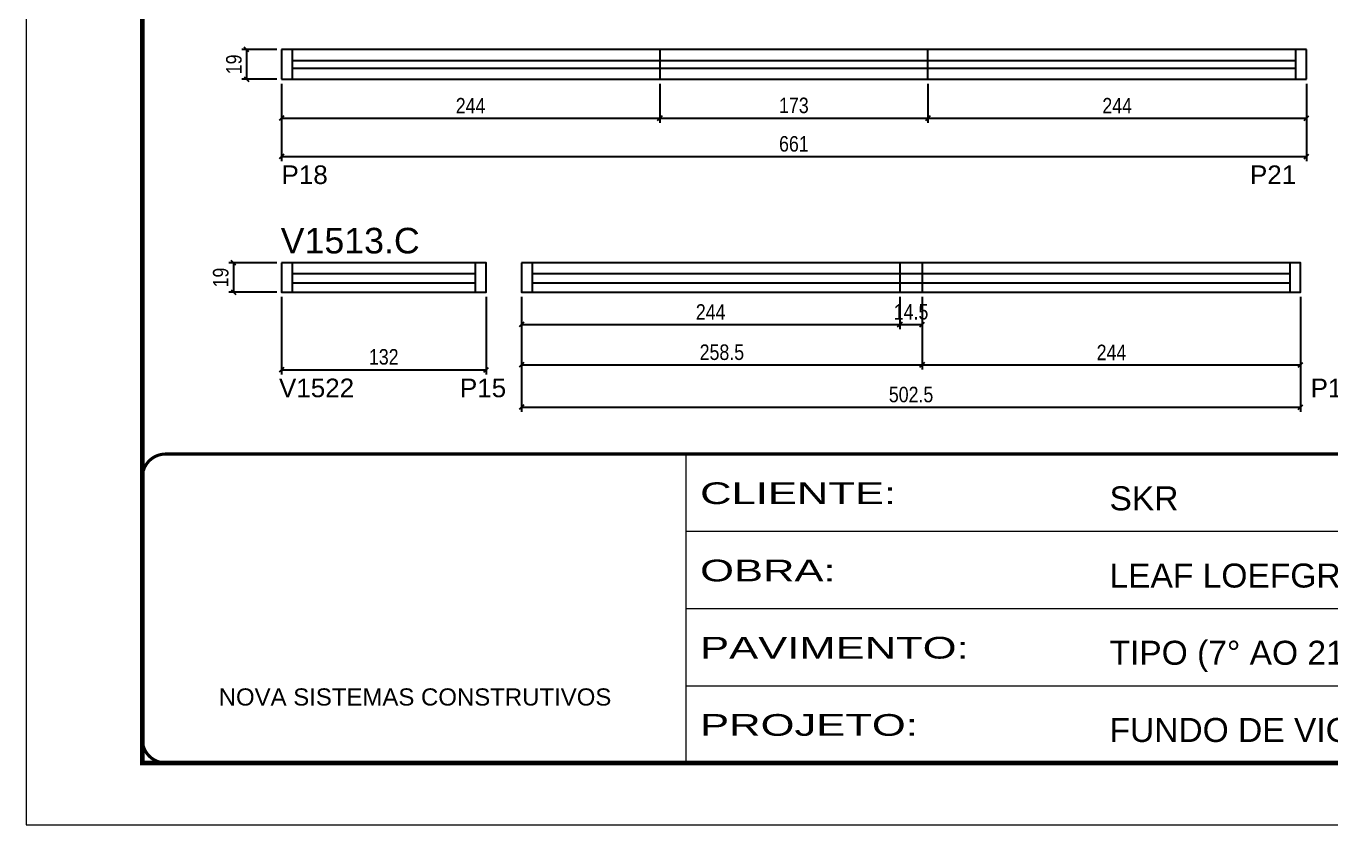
# Model space of a CAD drawing. Extents: x 1959 to 8212, y 239 to 4735.
# Drawn here: x 6727 to 7569, y 2537 to 3052 of the extents above; entities that cross this region are included whole.
import ezdxf

# ---------------------------------------------------------------- set-up
doc = ezdxf.new("R2010")
doc.units = 0
doc.linetypes.add('CONTINUO', pattern=[0])
doc.linetypes.add('DASHED', pattern=[0.75, 0.5, -0.25])
for name, color, linetype in [('5', 5, 'Continuous'), ('COTA', 241, 'Continuous'), ('NOMENCLATURA', 7, 'Continuous'), ('Painéis', 200, 'Continuous'), ('SARR_2.2x7', 40, 'Continuous')]:
    doc.layers.add(name, color=color, linetype=linetype)
doc.layers.add('Folhas', color=255, linetype='Continuous', lineweight=9)
doc.layers.add('SARRAFO DE PRESSAO', color=251, linetype='DASHED', lineweight=9)
doc.styles.add('ARIAL', font='arial.ttf')
doc.styles.add('COTA TECNICA', font='techl___.ttf', dxfattribs={"height": 10})
doc.styles.add('COTA TECNICA-50', font='techl___.ttf', dxfattribs={"height": 10})
doc.styles.get("Standard").update_dxf_attribs({"font": 'arial.ttf'})
doc.styles.add('Tecnologia', font='')
doc.styles.get('Tecnologia').set_extended_font_data('Forgotten Futurist')
doc.dimstyles.new('COTA PAINEL-50', dxfattribs={"dimtxt": 10, "dimasz": 3, "dimexe": 3, "dimexo": 3, "dimgap": 3, "dimtad": 1, "dimdec": 1, "dimzin": 12, "dimdsep": 46, "dimtxsty": 'COTA TECNICA-50', "dimblk1": 'OBLIQUE', "dimblk2": 'OBLIQUE', "dimsah": 1, "dimcen": 0.9, "dimclrd": 4, "dimclre": 4, "dimclrt": 240, "dimadec": 1, "dimazin": 3, "dimtfac": 1, "dimtdec": 1, "dimtmove": 0, "dimatfit": 3, "dimfxl": 1, "dimtolj": 1, "dimtzin": 12, "dimarcsym": 0})
doc.dimstyles.new('PAINEL', dxfattribs={"dimtxt": 10, "dimasz": 3, "dimexe": 3, "dimexo": 3, "dimgap": 3, "dimtad": 1, "dimdec": 1, "dimzin": 12, "dimdsep": 46, "dimtxsty": 'COTA TECNICA', "dimblk1": 'OBLIQUE', "dimblk2": 'OBLIQUE', "dimsah": 1, "dimcen": 0.9, "dimclrd": 4, "dimclre": 4, "dimclrt": 240, "dimadec": 1, "dimazin": 3, "dimtfac": 1, "dimtdec": 1, "dimtmove": 0, "dimatfit": 3, "dimfxl": 1, "dimtolj": 1, "dimtzin": 12, "dimarcsym": 0})

# ---------------------------------------------------------------- blocks, each defined once
blk = doc.blocks.new('9999999999')
at = {"color": 30, "linetype": 'CONTINUO'}
for p, q in [((98564.56, 34230.21), (98564.56, 34429.45)), ((98564.56, 34379.64), (99583.98, 34379.64)), ((98564.56, 34329.83), (99487.98, 34329.83)), ((98564.56, 34280.02), (99487.98, 34280.02))]:
    blk.add_line(p, q, dxfattribs=at)
at = {"color": 30, "linetype": 'CONTINUO', "const_width": 2}
blk.add_lwpolyline([(99583.98, 34230.21), (99583.98, 34414.45, 0.414214), (99568.98, 34429.45), (98228.98, 34429.45, 0.414214), (98213.98, 34414.45), (98213.98, 34245.21, 0.414214), (98228.98, 34230.21), (99583.98, 34230.21)], format="xyb", dxfattribs=at)
at = {"layer": 'Folhas'}
blk.add_lwpolyline([(98138.98, 34190.21), (99623.98, 34190.21), (99623.98, 35240.21), (98138.98, 35240.21)], close=True, dxfattribs=at)
at = {"layer": 'Folhas', "color": 30, "const_width": 3}
blk.add_lwpolyline([(98213.98, 34230.21), (99583.98, 34230.21), (99583.98, 35200.21), (98213.98, 35200.21)], close=True, dxfattribs=at)
at = {"color": 7, "linetype": 'Continuous', "ltscale": 5, "style": 'ARIAL'}
for s, height, p in [('SKR', 15.483, (98837.68, 34393.13)), ('LEAF LOEFGREN', 15.4829, (98837.68, 34343.32)), ('TIPO (7° AO 21° PAVIMENTO)', 15.4829, (98837.68, 34293.51)), ('NOVA SISTEMAS CONSTRUTIVOS', 11.0592, (98263.19, 34267.21)), ('FUNDO DE VIGAS', 15.4829, (98837.68, 34243.7))]:
    blk.add_text(s, height=height, dxfattribs=at).set_placement(p)
at = {"layer": 'Folhas', "color": 7, "style": 'Tecnologia', "width": 1.5}
for s, p in [('CLIENTE:', (98573.65, 34397.17)), ('OBRA:', (98573.65, 34347.31)), ('PAVIMENTO:', (98573.65, 34297.5)), ('PROJETO:', (98573.65, 34247.69))]:
    blk.add_text(s, height=14, dxfattribs=at).set_placement(p)
blk = doc.blocks.new('_Oblique')
at = {"color": 0, "linetype": 'ByBlock', "lineweight": -2}
blk.add_line((-0.5, -0.5), (0.5, 0.5), dxfattribs=at)
blk = doc.blocks.new('*D448')
at = {"layer": 'COTA', "color": 4, "linetype": 'ByBlock', "lineweight": -2, "transparency": 16777216}
for p, q in [((6891.91, 3014.75), (6891.91, 2964.8)), ((7552.91, 3014.75), (7552.91, 2964.8)), ((6891.91, 2967.8), (7552.91, 2967.8))]:
    blk.add_line(p, q, dxfattribs=at)
at = {"layer": 'Defpoints', "color": 0, "linetype": 'ByBlock', "transparency": 16777216}
for p in [(6891.91, 3017.75), (7552.91, 3017.75), (7552.91, 2967.8)]:
    blk.add_point(p, dxfattribs=at)
at = {"layer": 'COTA', "color": 4, "linetype": 'ByBlock', "lineweight": -2, "transparency": 16777216, "xscale": 3, "yscale": 3, "zscale": 3, "rotation": 180}
blk.add_blockref('_Oblique', (6891.91, 2967.8), dxfattribs=at)
at = {"layer": 'COTA', "color": 4, "linetype": 'ByBlock', "lineweight": -2, "transparency": 16777216, "xscale": 3, "yscale": 3, "zscale": 3}
blk.add_blockref('_Oblique', (7552.91, 2967.8), dxfattribs=at)
at = {"layer": 'COTA', "color": 240, "linetype": 'ByBlock', "transparency": 16777216, "insert": (7222.41, 2975.91), "char_height": 10, "attachment_point": 5, "style": 'COTA TECNICA-50'}
blk.add_mtext('\\A1;661', dxfattribs=at)
blk = doc.blocks.new('*D449')
at = {"layer": 'COTA', "color": 4, "lineweight": -2, "transparency": 16777216}
for p, q in [((6888.91, 3036.75), (6866.41, 3036.75)), ((6869.41, 3036.75), (6869.41, 3017.75)), ((6888.91, 3017.75), (6866.41, 3017.75))]:
    blk.add_line(p, q, dxfattribs=at)
at = {"layer": 'Defpoints', "color": 0, "transparency": 16777216}
for p in [(6891.91, 3036.75), (6869.41, 3017.75), (6891.91, 3017.75)]:
    blk.add_point(p, dxfattribs=at)
at = {"layer": 'COTA', "color": 4, "lineweight": -2, "transparency": 16777216, "xscale": 3, "yscale": 3, "zscale": 3}
for p, rotation in [((6869.41, 3036.75), 90), ((6869.41, 3017.75), 270)]:
    blk.add_blockref('_Oblique', p, dxfattribs=dict(at, rotation=rotation))
at = {"layer": 'COTA', "color": 240, "transparency": 16777216, "insert": (6861.32, 3027.25), "char_height": 10, "attachment_point": 5, "rotation": 90, "style": 'COTA TECNICA'}
blk.add_mtext('\\A1;19', dxfattribs=at)
blk = doc.blocks.new('*D450')
at = {"layer": 'COTA', "color": 4, "lineweight": -2, "transparency": 16777216}
for p, q in [((6891.91, 3014.75), (6891.91, 2989.5)), ((7135.91, 3014.75), (7135.91, 2989.5)), ((6891.91, 2992.5), (7135.91, 2992.5))]:
    blk.add_line(p, q, dxfattribs=at)
at = {"layer": 'Defpoints', "color": 0, "transparency": 16777216}
for p in [(6891.91, 3017.75), (7135.91, 3017.75), (7135.91, 2992.5)]:
    blk.add_point(p, dxfattribs=at)
at = {"layer": 'COTA', "color": 4, "lineweight": -2, "transparency": 16777216, "xscale": 3, "yscale": 3, "zscale": 3, "rotation": 180}
blk.add_blockref('_Oblique', (6891.91, 2992.5), dxfattribs=at)
at = {"layer": 'COTA', "color": 4, "lineweight": -2, "transparency": 16777216, "xscale": 3, "yscale": 3, "zscale": 3}
blk.add_blockref('_Oblique', (7135.91, 2992.5), dxfattribs=at)
at = {"layer": 'COTA', "color": 240, "transparency": 16777216, "insert": (7013.91, 3000.58), "char_height": 10, "attachment_point": 5, "style": 'COTA TECNICA'}
blk.add_mtext('\\A1;244', dxfattribs=at)
blk = doc.blocks.new('*D451')
at = {"layer": 'COTA', "color": 4, "lineweight": -2, "transparency": 16777216}
for p, q in [((7135.91, 3014.75), (7135.91, 2989.5)), ((7308.91, 3014.75), (7308.91, 2989.5)), ((7135.91, 2992.5), (7308.91, 2992.5))]:
    blk.add_line(p, q, dxfattribs=at)
at = {"layer": 'Defpoints', "color": 0, "transparency": 16777216}
for p in [(7135.91, 3017.75), (7308.91, 3017.75), (7308.91, 2992.5)]:
    blk.add_point(p, dxfattribs=at)
at = {"layer": 'COTA', "color": 4, "lineweight": -2, "transparency": 16777216, "xscale": 3, "yscale": 3, "zscale": 3, "rotation": 180}
blk.add_blockref('_Oblique', (7135.91, 2992.5), dxfattribs=at)
at = {"layer": 'COTA', "color": 4, "lineweight": -2, "transparency": 16777216, "xscale": 3, "yscale": 3, "zscale": 3}
blk.add_blockref('_Oblique', (7308.91, 2992.5), dxfattribs=at)
at = {"layer": 'COTA', "color": 240, "transparency": 16777216, "insert": (7222.41, 3000.72), "char_height": 10, "attachment_point": 5, "style": 'COTA TECNICA'}
blk.add_mtext('\\A1;173', dxfattribs=at)
blk = doc.blocks.new('*D452')
at = {"layer": 'COTA', "color": 4, "lineweight": -2, "transparency": 16777216}
for p, q in [((7308.91, 3014.75), (7308.91, 2989.5)), ((7552.91, 3014.75), (7552.91, 2989.5)), ((7308.91, 2992.5), (7552.91, 2992.5))]:
    blk.add_line(p, q, dxfattribs=at)
at = {"layer": 'Defpoints', "color": 0, "transparency": 16777216}
for p in [(7308.91, 3017.75), (7552.91, 3017.75), (7552.91, 2992.5)]:
    blk.add_point(p, dxfattribs=at)
at = {"layer": 'COTA', "color": 4, "lineweight": -2, "transparency": 16777216, "xscale": 3, "yscale": 3, "zscale": 3, "rotation": 180}
blk.add_blockref('_Oblique', (7308.91, 2992.5), dxfattribs=at)
at = {"layer": 'COTA', "color": 4, "lineweight": -2, "transparency": 16777216, "xscale": 3, "yscale": 3, "zscale": 3}
blk.add_blockref('_Oblique', (7552.91, 2992.5), dxfattribs=at)
at = {"layer": 'COTA', "color": 240, "transparency": 16777216, "insert": (7430.91, 3000.58), "char_height": 10, "attachment_point": 5, "style": 'COTA TECNICA'}
blk.add_mtext('\\A1;244', dxfattribs=at)
blk = doc.blocks.new('*D467')
at = {"layer": 'COTA', "color": 4, "linetype": 'ByBlock', "lineweight": -2, "transparency": 16777216}
for p, q in [((6891.91, 2877.23), (6891.91, 2827.28)), ((7023.91, 2877.23), (7023.91, 2827.28)), ((6891.91, 2830.28), (7023.91, 2830.28))]:
    blk.add_line(p, q, dxfattribs=at)
at = {"layer": 'Defpoints', "color": 0, "linetype": 'ByBlock', "transparency": 16777216}
for p in [(6891.91, 2880.23), (7023.91, 2880.23), (7023.91, 2830.28)]:
    blk.add_point(p, dxfattribs=at)
at = {"layer": 'COTA', "color": 4, "linetype": 'ByBlock', "lineweight": -2, "transparency": 16777216, "xscale": 3, "yscale": 3, "zscale": 3, "rotation": 180}
blk.add_blockref('_Oblique', (6891.91, 2830.28), dxfattribs=at)
at = {"layer": 'COTA', "color": 4, "linetype": 'ByBlock', "lineweight": -2, "transparency": 16777216, "xscale": 3, "yscale": 3, "zscale": 3}
blk.add_blockref('_Oblique', (7023.91, 2830.28), dxfattribs=at)
at = {"layer": 'COTA', "color": 240, "linetype": 'ByBlock', "transparency": 16777216, "insert": (6957.91, 2838.5), "char_height": 10, "attachment_point": 5, "style": 'COTA TECNICA-50'}
blk.add_mtext('\\A1;132', dxfattribs=at)
blk = doc.blocks.new('*D468')
at = {"layer": 'COTA', "color": 4, "lineweight": -2, "transparency": 16777216}
for p, q in [((6888.91, 2899.23), (6857.93, 2899.23)), ((6860.93, 2899.23), (6860.93, 2880.23)), ((6888.91, 2880.23), (6857.93, 2880.23))]:
    blk.add_line(p, q, dxfattribs=at)
at = {"layer": 'Defpoints', "color": 0, "transparency": 16777216}
for p in [(6891.91, 2899.23), (6860.93, 2880.23), (6891.91, 2880.23)]:
    blk.add_point(p, dxfattribs=at)
at = {"layer": 'COTA', "color": 4, "lineweight": -2, "transparency": 16777216, "xscale": 3, "yscale": 3, "zscale": 3}
for p, rotation in [((6860.93, 2899.23), 90), ((6860.93, 2880.23), 270)]:
    blk.add_blockref('_Oblique', p, dxfattribs=dict(at, rotation=rotation))
at = {"layer": 'COTA', "color": 240, "transparency": 16777216, "insert": (6852.84, 2889.73), "char_height": 10, "attachment_point": 5, "rotation": 90, "style": 'COTA TECNICA'}
blk.add_mtext('\\A1;19', dxfattribs=at)
blk = doc.blocks.new('*D469')
at = {"layer": 'COTA', "color": 4, "linetype": 'ByBlock', "lineweight": -2, "transparency": 16777216}
for p, q in [((7046.74, 2877.23), (7046.74, 2803.09)), ((7549.24, 2877.23), (7549.24, 2803.09)), ((7046.74, 2806.09), (7549.24, 2806.09))]:
    blk.add_line(p, q, dxfattribs=at)
at = {"layer": 'Defpoints', "color": 0, "linetype": 'ByBlock', "transparency": 16777216}
for p in [(7046.74, 2880.23), (7549.24, 2880.23), (7549.24, 2806.09)]:
    blk.add_point(p, dxfattribs=at)
at = {"layer": 'COTA', "color": 4, "linetype": 'ByBlock', "lineweight": -2, "transparency": 16777216, "xscale": 3, "yscale": 3, "zscale": 3, "rotation": 180}
blk.add_blockref('_Oblique', (7046.74, 2806.09), dxfattribs=at)
at = {"layer": 'COTA', "color": 4, "linetype": 'ByBlock', "lineweight": -2, "transparency": 16777216, "xscale": 3, "yscale": 3, "zscale": 3}
blk.add_blockref('_Oblique', (7549.24, 2806.09), dxfattribs=at)
at = {"layer": 'COTA', "color": 240, "linetype": 'ByBlock', "transparency": 16777216, "insert": (7297.99, 2814.2), "char_height": 10, "attachment_point": 5, "style": 'COTA TECNICA-50'}
blk.add_mtext('\\A1;502.5', dxfattribs=at)
blk = doc.blocks.new('*D470')
at = {"layer": 'COTA', "color": 4, "lineweight": -2, "transparency": 16777216}
for p, q in [((7046.74, 2877.23), (7046.74, 2830.36)), ((7305.24, 2877.23), (7305.24, 2830.36)), ((7046.74, 2833.36), (7305.24, 2833.36))]:
    blk.add_line(p, q, dxfattribs=at)
at = {"layer": 'Defpoints', "color": 0, "transparency": 16777216}
for p in [(7046.74, 2880.23), (7305.24, 2880.23), (7305.24, 2833.36)]:
    blk.add_point(p, dxfattribs=at)
at = {"layer": 'COTA', "color": 4, "lineweight": -2, "transparency": 16777216, "xscale": 3, "yscale": 3, "zscale": 3, "rotation": 180}
blk.add_blockref('_Oblique', (7046.74, 2833.36), dxfattribs=at)
at = {"layer": 'COTA', "color": 4, "lineweight": -2, "transparency": 16777216, "xscale": 3, "yscale": 3, "zscale": 3}
blk.add_blockref('_Oblique', (7305.24, 2833.36), dxfattribs=at)
at = {"layer": 'COTA', "color": 240, "transparency": 16777216, "insert": (7175.99, 2841.49), "char_height": 10, "attachment_point": 5, "style": 'COTA TECNICA'}
blk.add_mtext('\\A1;258.5', dxfattribs=at)
blk = doc.blocks.new('*D471')
at = {"layer": 'COTA', "color": 4, "lineweight": -2, "transparency": 16777216}
for p, q in [((7305.24, 2877.23), (7305.24, 2830.36)), ((7549.24, 2877.23), (7549.24, 2830.36)), ((7305.24, 2833.36), (7549.24, 2833.36))]:
    blk.add_line(p, q, dxfattribs=at)
at = {"layer": 'Defpoints', "color": 0, "transparency": 16777216}
for p in [(7305.24, 2880.23), (7549.24, 2880.23), (7549.24, 2833.36)]:
    blk.add_point(p, dxfattribs=at)
at = {"layer": 'COTA', "color": 4, "lineweight": -2, "transparency": 16777216, "xscale": 3, "yscale": 3, "zscale": 3, "rotation": 180}
blk.add_blockref('_Oblique', (7305.24, 2833.36), dxfattribs=at)
at = {"layer": 'COTA', "color": 4, "lineweight": -2, "transparency": 16777216, "xscale": 3, "yscale": 3, "zscale": 3}
blk.add_blockref('_Oblique', (7549.24, 2833.36), dxfattribs=at)
at = {"layer": 'COTA', "color": 240, "transparency": 16777216, "insert": (7427.24, 2841.43), "char_height": 10, "attachment_point": 5, "style": 'COTA TECNICA'}
blk.add_mtext('\\A1;244', dxfattribs=at)
blk = doc.blocks.new('*D472')
at = {"layer": 'COTA', "color": 4, "lineweight": -2, "transparency": 16777216}
for p, q in [((7046.74, 2877.23), (7046.74, 2856.44)), ((7290.74, 2877.23), (7290.74, 2856.44)), ((7046.74, 2859.44), (7290.74, 2859.44))]:
    blk.add_line(p, q, dxfattribs=at)
at = {"layer": 'Defpoints', "color": 0, "transparency": 16777216}
for p in [(7046.74, 2880.23), (7290.74, 2880.23), (7290.74, 2859.44)]:
    blk.add_point(p, dxfattribs=at)
at = {"layer": 'COTA', "color": 4, "lineweight": -2, "transparency": 16777216, "xscale": 3, "yscale": 3, "zscale": 3, "rotation": 180}
blk.add_blockref('_Oblique', (7046.74, 2859.44), dxfattribs=at)
at = {"layer": 'COTA', "color": 4, "lineweight": -2, "transparency": 16777216, "xscale": 3, "yscale": 3, "zscale": 3}
blk.add_blockref('_Oblique', (7290.74, 2859.44), dxfattribs=at)
at = {"layer": 'COTA', "color": 240, "transparency": 16777216, "insert": (7168.74, 2867.52), "char_height": 10, "attachment_point": 5, "style": 'COTA TECNICA'}
blk.add_mtext('\\A1;244', dxfattribs=at)
blk = doc.blocks.new('*D466')
at = {"layer": 'COTA', "color": 4, "lineweight": -2, "transparency": 16777216}
for p, q in [((7290.74, 2877.23), (7290.74, 2856.44)), ((7305.24, 2877.23), (7305.24, 2856.44)), ((7290.74, 2859.44), (7305.24, 2859.44))]:
    blk.add_line(p, q, dxfattribs=at)
at = {"layer": 'Defpoints', "color": 0, "transparency": 16777216}
for p in [(7290.74, 2880.23), (7305.24, 2880.23), (7305.24, 2859.44)]:
    blk.add_point(p, dxfattribs=at)
at = {"layer": 'COTA', "color": 4, "lineweight": -2, "transparency": 16777216, "xscale": 3, "yscale": 3, "zscale": 3, "rotation": 180}
blk.add_blockref('_Oblique', (7290.74, 2859.44), dxfattribs=at)
at = {"layer": 'COTA', "color": 4, "lineweight": -2, "transparency": 16777216, "xscale": 3, "yscale": 3, "zscale": 3}
blk.add_blockref('_Oblique', (7305.24, 2859.44), dxfattribs=at)
at = {"layer": 'COTA', "color": 240, "transparency": 16777216, "insert": (7297.99, 2867.55), "char_height": 10, "attachment_point": 5, "style": 'COTA TECNICA'}
blk.add_mtext('\\A1;14.5', dxfattribs=at)

msp = doc.modelspace()

# ---------------------------------------------------------------- linework, layer by layer
at = {"layer": 'Painéis', "linetype": 'ByBlock'}
for p, q in [((6891.91, 3036.75), (6891.91, 3017.75)), ((7552.91, 3036.75), (6891.91, 3036.75)), ((7135.91, 3036.75), (7135.91, 3017.75)), ((7308.91, 3017.75), (7308.91, 3036.75)), ((7552.91, 3017.75), (7552.91, 3036.75)), ((6891.91, 3017.75), (7552.91, 3017.75)), ((7290.74, 2899.23), (7290.74, 2880.23)), ((7305.24, 2899.23), (7305.24, 2880.23))]:
    msp.add_line(p, q, dxfattribs=at)
for points in [[(6891.91, 2899.23), (6891.91, 2880.23), (7023.91, 2880.23), (7023.91, 2899.23)], [(7046.74, 2899.23), (7046.74, 2880.23), (7549.24, 2880.23), (7549.24, 2899.23)]]:
    msp.add_lwpolyline(points, close=True, dxfattribs=at)
at = {"layer": 'SARR_2.2x7', "linetype": 'Continuous'}
for p, q in [((6898.91, 3036.75), (6898.91, 3017.75)), ((6898.91, 3029.75), (7135.91, 3029.75)), ((7135.91, 3029.75), (7308.91, 3029.75)), ((7308.91, 3029.75), (7545.91, 3029.75)), ((7545.91, 3036.75), (7545.91, 3017.75)), ((6898.91, 3024.75), (7135.91, 3024.75)), ((7135.91, 3024.75), (7308.91, 3024.75)), ((7308.91, 3024.75), (7545.91, 3024.75)), ((6898.91, 2899.23), (6898.91, 2880.23)), ((7016.91, 2899.23), (7016.91, 2880.23)), ((7053.74, 2899.23), (7053.74, 2880.23)), ((7542.24, 2899.23), (7542.24, 2880.23)), ((6898.91, 2892.23), (7016.91, 2892.23)), ((7053.74, 2892.23), (7305.24, 2892.23)), ((7305.24, 2892.23), (7542.24, 2892.23)), ((6898.91, 2886.23), (7016.91, 2886.23)), ((7053.74, 2886.23), (7305.24, 2886.23)), ((7305.24, 2886.23), (7542.24, 2886.23))]:
    msp.add_line(p, q, dxfattribs=at)

# ---------------------------------------------------------------- block references
at = {"layer": 'SARRAFO DE PRESSAO', "color": 6, "linetype": 'ByBlock'}
msp.add_blockref('9999999999', (-91411.71, -31653.56), dxfattribs=at)

# ---------------------------------------------------------------- texts
at = {"layer": '5', "linetype": 'Continuous'}
for s, rotation, p in [('P18', 0.00004, (6891.99, 2950.05)), ('P21', 0.00004, (7516.54, 2950.05)), ('V1522', 359.99996, (6890.36, 2812.53)), ('P15', 359.99996, (7007.05, 2812.53)), ('P16', 359.99996, (7555.66, 2812.53))]:
    msp.add_text(s, height=12, rotation=rotation, dxfattribs=at).set_placement(p)
at = {"layer": 'NOMENCLATURA', "linetype": 'Continuous'}
msp.add_text('V1513.C', height=16.5, dxfattribs=at).set_placement((6891.44, 2905.29))

# ---------------------------------------------------------------- dimensions: what is measured, and where the dimension line sits
at = {"layer": 'COTA'}
for base, p1, p2, picture, middle in [((6869.41, 3017.75), (6891.91, 3036.75), (6891.91, 3017.75), '*D449', (6861.32, 3027.25)), ((6860.93, 2880.23), (6891.91, 2899.23), (6891.91, 2880.23), '*D468', (6852.84, 2889.73))]:
    dim = msp.add_linear_dim(base=base, p1=p1, p2=p2, angle=90, dimstyle='PAINEL', dxfattribs=at)
    dim.commit()
    dim.dimension.update_dxf_attribs({"geometry": picture, "text_midpoint": middle})
at = {"layer": 'COTA', "color": 1, "linetype": 'ByBlock'}
for base, p1, p2, picture, middle in [((7552.91, 2967.8), (6891.91, 3017.75), (7552.91, 3017.75), '*D448', (7222.41, 2975.91)), ((7023.91, 2830.28), (6891.91, 2880.23), (7023.91, 2880.23), '*D467', (6957.91, 2838.5)), ((7549.24, 2806.09), (7046.74, 2880.23), (7549.24, 2880.23), '*D469', (7297.99, 2814.2))]:
    dim = msp.add_linear_dim(base=base, p1=p1, p2=p2, dimstyle='COTA PAINEL-50', override={"dimarcsym": 1}, dxfattribs=at)
    dim.commit()
    dim.dimension.update_dxf_attribs({"geometry": picture, "text_midpoint": middle})
at = {"layer": 'COTA'}
for base, p1, p2, picture, middle in [((7135.91, 2992.5), (6891.91, 3017.75), (7135.91, 3017.75), '*D450', (7013.91, 3000.58)), ((7552.91, 2992.5), (7308.91, 3017.75), (7552.91, 3017.75), '*D452', (7430.91, 3000.58)), ((7305.24, 2833.36), (7046.74, 2880.23), (7305.24, 2880.23), '*D470', (7175.99, 2841.49)), ((7290.74, 2859.44), (7046.74, 2880.23), (7290.74, 2880.23), '*D472', (7168.74, 2867.52))]:
    dim = msp.add_linear_dim(base=base, p1=p1, p2=p2, dimstyle='PAINEL', dxfattribs=at)
    dim.commit()
    dim.dimension.update_dxf_attribs({"geometry": picture, "text_midpoint": middle})
for base, p1, p2, picture, middle in [((7308.91, 2992.5), (7135.91, 3017.75), (7308.91, 3017.75), '*D451', (7222.41, 3000.72)), ((7549.24, 2833.36), (7305.24, 2880.23), (7549.24, 2880.23), '*D471', (7427.24, 2841.43))]:
    dim = msp.add_linear_dim(base=base, p1=p1, p2=p2, dimstyle='PAINEL', override={"dimtmove": 1}, dxfattribs=at)
    dim.commit()
    dim.dimension.update_dxf_attribs({"geometry": picture, "text_midpoint": middle})
dim = msp.add_linear_dim(base=(7305.24, 2859.44), p1=(7290.74, 2880.23), p2=(7305.24, 2880.23), dimstyle='PAINEL', dxfattribs=at)
dim.commit()
dim.dimension.update_dxf_attribs({"geometry": '*D466', "text_midpoint": (7297.99, 2859.44), "dimtype": 160})

doc.saveas('drawing.dxf')
